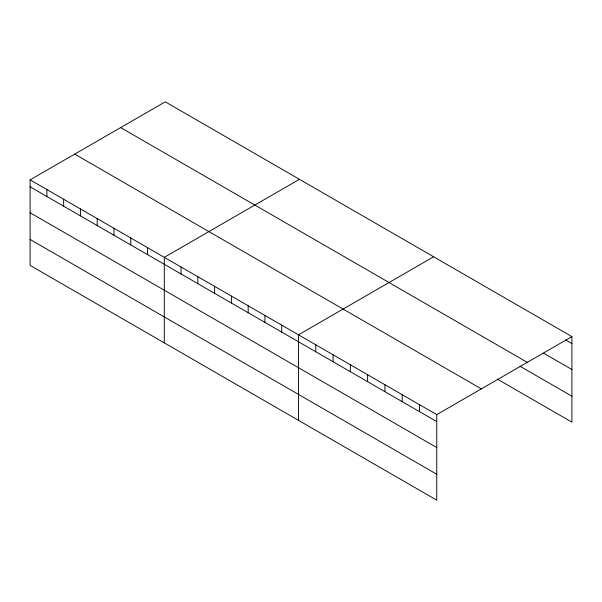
<?xml version="1.0" encoding="UTF-8"?>
<svg xmlns="http://www.w3.org/2000/svg" width="602" height="602" viewBox="0 0 602 602"><rect width="100%" height="100%" fill="white"/><g stroke="black" fill="none" stroke-linecap="round" stroke-linejoin="round"><path stroke-width="0.9" d="M436.751 447.527L436.751 414.635L30.1 179.863L30.1 265.392L436.751 500.164L436.751 447.527L30.1 212.747M497.267 379.049L571.9 422.137L571.9 336.608L165.249 101.836L30.1 179.863M299.442 179.306L164.293 257.34L164.293 342.869M433.636 256.783L298.487 334.817L298.487 420.346M436.751 414.635L571.9 336.608M565.617 339.942L571.9 343.569M543.621 353.171L571.9 369.5M120.648 127.579L527.299 362.359M520.053 366.279L571.9 396.214M74.701 154.112L481.352 388.892M30.1 186.816L436.751 421.596M30.1 239.461L436.751 474.241M419.466 404.657L419.466 411.617M402.181 394.679L402.181 401.639M384.904 384.701L384.904 391.661M367.619 374.722L367.619 381.683M350.334 364.752L350.334 371.705M333.056 354.774L333.056 361.727M315.772 344.795L315.772 351.749M281.713 325.133L281.713 332.086M264.94 315.448L264.94 322.401M248.167 305.763L248.167 312.716M231.394 296.079L231.394 303.032M214.621 286.394L214.621 293.347M197.84 276.709L197.84 283.662M181.067 267.025L181.067 273.978M147.52 247.655L147.52 254.608M130.747 237.971L130.747 244.924M113.974 228.286L113.974 235.239M97.2 218.601L97.2 225.554M80.42 208.917L80.42 215.87M63.646 199.232L63.646 206.185M46.873 189.547L46.873 196.5"/></g></svg>
